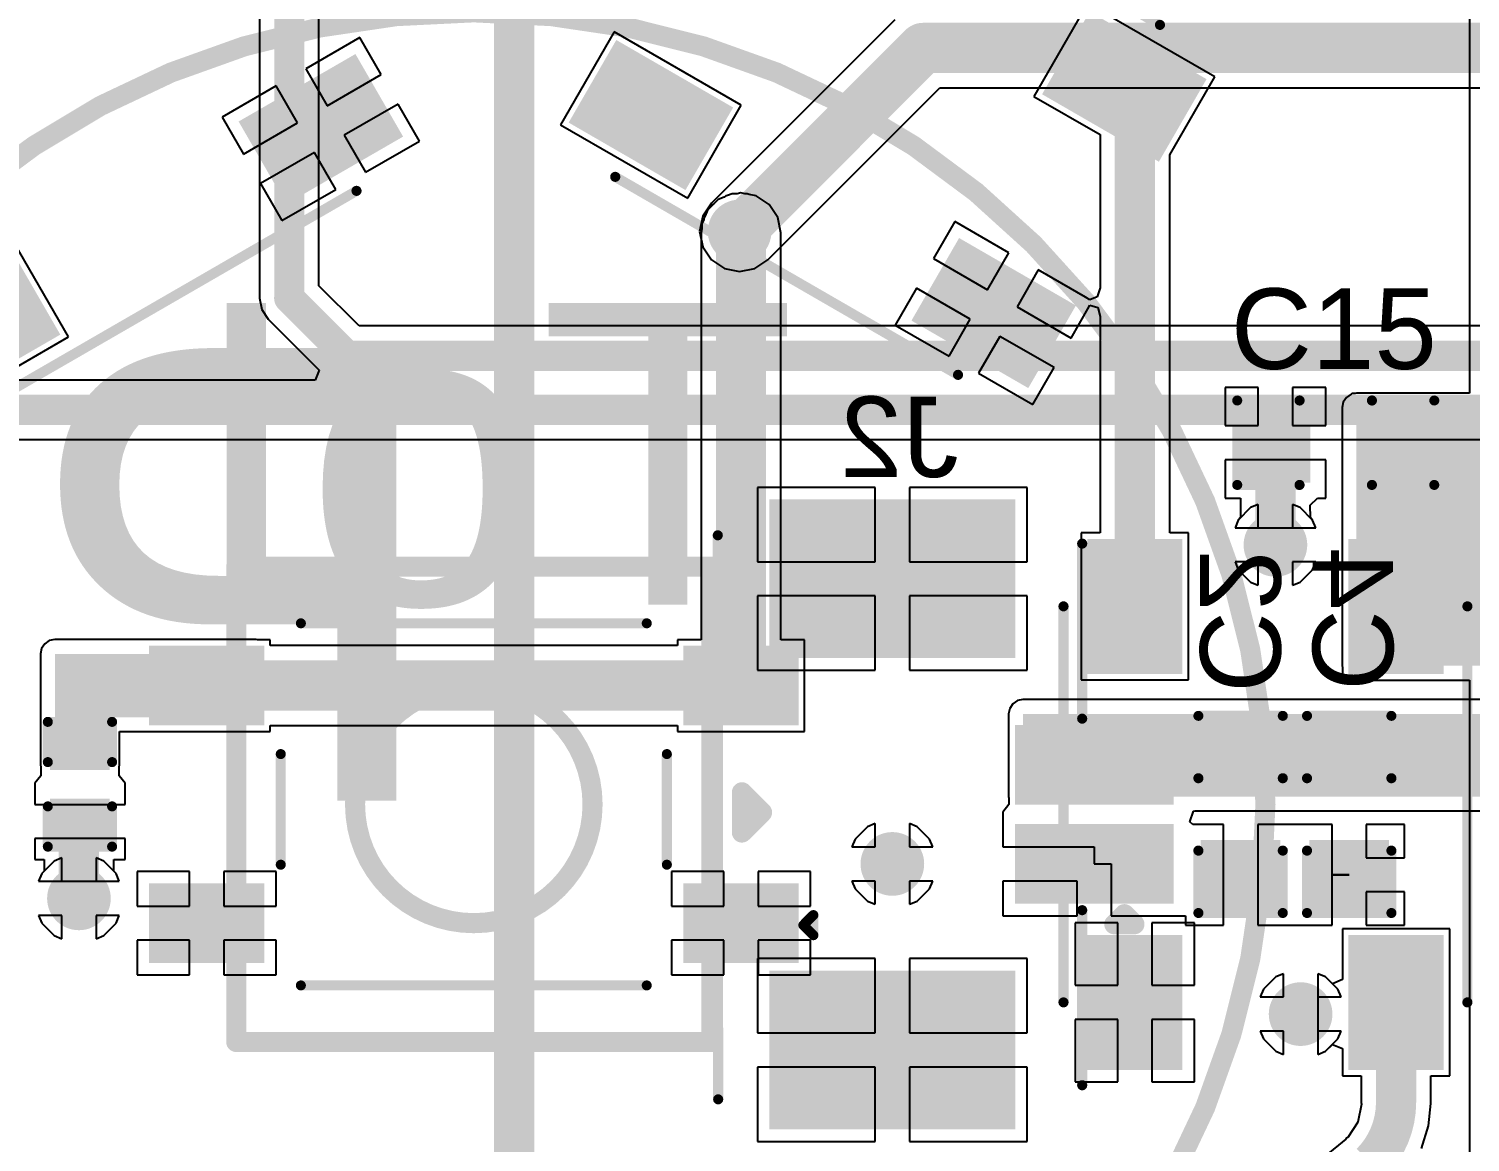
# Model space of a CAD drawing. Header units: millimetres. Extents: x -8 to 110, y -24 to 86.
# Drawn here: x 34.38 to 52.59, y 20.74 to 34.79 of the extents above; entities that cross this region are included whole.
import ezdxf

# ---------------------------------------------------------------- set-up
doc = ezdxf.new("R2010")
doc.units = ezdxf.units.MM
for name, color, linetype in [('BottomLayer', 5, 'Continuous'), ('BottomOverlay', 54, 'Continuous'), ('BottomPaste', 16, 'Continuous'), ('BottomSolder', 6, 'Continuous'), ('Mechanical1', 6, 'Continuous'), ('TopLayer', 1, 'Continuous'), ('TopOverlay', 2, 'Continuous'), ('TopPaste', 8, 'Continuous'), ('TopSolder', 216, 'Continuous'), ('ViaHoleLayer', 16, 'Continuous')]:
    doc.layers.add(name, color=color, linetype=linetype)
doc.styles.add('Arial', font='', dxfattribs={"height": 0.2})
doc.styles.get('Arial').set_extended_font_data('Arial')

# ---------------------------------------------------------------- blocks, each defined once
blk = doc.blocks.new('GT_TC074E_H080_L1_8')
at = {"layer": 'TopLayer'}
for points in [[(-4, 1.9), (-2.75, 1.9), (-2.75, 1.1), (-4, 1.1)], [(2.75, 1.9), (4, 1.9), (4, 1.1), (2.75, 1.1)], [(-4, -1.1), (-2.75, -1.1), (-2.75, -1.9), (-4, -1.9)], [(2.75, -1.1), (4, -1.1), (4, -1.9), (2.75, -1.9)]]:
    blk.add_hatch(color=1, dxfattribs=at).paths.add_polyline_path(points)
at = {"layer": 'TopPaste'}
for points in [[(-4, 1.9), (-2.75, 1.9), (-2.75, 1.1), (-4, 1.1)], [(2.75, 1.9), (4, 1.9), (4, 1.1), (2.75, 1.1)], [(-4, -1.1), (-2.75, -1.1), (-2.75, -1.9), (-4, -1.9)], [(2.75, -1.1), (4, -1.1), (4, -1.9), (2.75, -1.9)]]:
    blk.add_hatch(color=8, dxfattribs=at).paths.add_polyline_path(points)
at = {"layer": 'TopSolder'}
for points in [[(-4.102, 2.002), (-2.648, 2.002), (-2.648, 0.998), (-4.102, 0.998)], [(2.648, 2.002), (4.102, 2.002), (4.102, 0.998), (2.648, 0.998)], [(-4.102, -0.998), (-2.648, -0.998), (-2.648, -2.002), (-4.102, -2.002)], [(2.648, -0.998), (4.102, -0.998), (4.102, -2.002), (2.648, -2.002)]]:
    blk.add_hatch(color=216, dxfattribs=at).paths.add_polyline_path(points)
at = {"layer": 'TopOverlay', "const_width": 0.127}
for points in [[(2.184, 2.286), (-2.184, 2.286)], [(-4.162, 1.525), (-4.289, 1.652)], [(-4.289, 1.652), (-4.289, 1.398)], [(-4.162, 1.525), (-4.289, 1.398)], [(-2.438, 0.762), (-2.438, -0.635)], [(2.438, 0.762), (2.438, -0.635)], [(2.184, -2.286), (-2.184, -2.286)]]:
    blk.add_lwpolyline(points, dxfattribs=at)
at = {"layer": 'TopOverlay', "const_width": 0.0635}
for points in [[(-2.216, 2.286, 1), (-2.153, 2.286, 1)], [(2.153, 2.286, 1), (2.216, 2.286, 1)], [(-4.321, 1.652, 1), (-4.258, 1.652, 1)], [(-4.321, 1.652, 1), (-4.258, 1.652, 1)], [(-4.321, 1.398, 1), (-4.258, 1.398, 1)], [(-4.321, 1.398, 1), (-4.258, 1.398, 1)], [(-4.194, 1.525, 1), (-4.131, 1.525, 1)], [(-4.194, 1.525, 1), (-4.131, 1.525, 1)], [(-2.47, 0.762, 1), (-2.407, 0.762, 1)], [(2.407, 0.762, 1), (2.47, 0.762, 1)], [(-2.47, -0.635, 1), (-2.407, -0.635, 1)], [(2.407, -0.635, 1), (2.47, -0.635, 1)], [(-2.216, -2.286, 1), (-2.153, -2.286, 1)], [(2.153, -2.286, 1), (2.216, -2.286, 1)]]:
    blk.add_lwpolyline(points, format="xyb", close=True, dxfattribs=at)
blk = doc.blocks.new('WS2812B_XF02_W_25')
at = {"layer": 'TopLayer'}
for points in [[(-3.25, 2.15), (-1.75, 2.15), (-1.75, 1.15), (-3.25, 1.15)], [(3.25, 1.15), (1.75, 1.15), (1.75, 2.15), (3.25, 2.15)], [(-3.25, -1.15), (-1.75, -1.15), (-1.75, -2.15), (-3.25, -2.15)], [(1.75, -1.15), (3.25, -1.15), (3.25, -2.15), (1.75, -2.15)]]:
    blk.add_hatch(color=1, dxfattribs=at).paths.add_polyline_path(points)
at = {"layer": 'TopPaste'}
for points in [[(-3.25, 2.15), (-1.75, 2.15), (-1.75, 1.15), (-3.25, 1.15)], [(3.25, 1.15), (1.75, 1.15), (1.75, 2.15), (3.25, 2.15)], [(-3.25, -1.15), (-1.75, -1.15), (-1.75, -2.15), (-3.25, -2.15)], [(1.75, -1.15), (3.25, -1.15), (3.25, -2.15), (1.75, -2.15)]]:
    blk.add_hatch(color=8, dxfattribs=at).paths.add_polyline_path(points)
at = {"layer": 'TopSolder'}
for points in [[(-3.352, 2.252), (-1.648, 2.252), (-1.648, 1.048), (-3.352, 1.048)], [(3.352, 1.048), (1.648, 1.048), (1.648, 2.252), (3.352, 2.252)], [(-3.352, -1.048), (-1.648, -1.048), (-1.648, -2.252), (-3.352, -2.252)], [(1.648, -1.048), (3.352, -1.048), (3.352, -2.252), (1.648, -2.252)]]:
    blk.add_hatch(color=216, dxfattribs=at).paths.add_polyline_path(points)
at = {"layer": 'TopOverlay'}
for points, const_width in [([(-2.5, 2.551), (2.5, 2.551)], 0.127), ([(-3.556, 1.549), (-3.556, 1.803)], 0.254), ([(-3.556, 1.803), (-3.429, 1.676)], 0.254), ([(-3.556, 1.549), (-3.429, 1.676)], 0.254), ([(-2.5, -2.551), (2.5, -2.551)], 0.127)]:
    blk.add_lwpolyline(points, dxfattribs=dict(at, const_width=const_width))
for points, const_width in [([(-2.532, 2.551, 1), (-2.468, 2.551, 1)], 0.0635), ([(2.468, 2.551, 1), (2.532, 2.551, 1)], 0.0635), ([(-3.619, 1.803, 1), (-3.493, 1.803, 1)], 0.127), ([(-3.619, 1.803, 1), (-3.493, 1.803, 1)], 0.127), ([(-3.619, 1.549, 1), (-3.493, 1.549, 1)], 0.127), ([(-3.619, 1.549, 1), (-3.493, 1.549, 1)], 0.127), ([(-3.493, 1.676, 1), (-3.366, 1.676, 1)], 0.127), ([(-3.493, 1.676, 1), (-3.366, 1.676, 1)], 0.127), ([(-2.532, -2.551, 1), (-2.468, -2.551, 1)], 0.0635), ([(2.468, -2.551, 1), (2.532, -2.551, 1)], 0.0635)]:
    blk.add_lwpolyline(points, format="xyb", close=True, dxfattribs=dict(at, const_width=const_width))
blk = doc.blocks.new('WS2812B_XF02_W_26')
at = {"layer": 'TopLayer'}
for points in [[(-3.25, 2.15), (-1.75, 2.15), (-1.75, 1.15), (-3.25, 1.15)], [(3.25, 1.15), (1.75, 1.15), (1.75, 2.15), (3.25, 2.15)], [(-3.25, -1.15), (-1.75, -1.15), (-1.75, -2.15), (-3.25, -2.15)], [(1.75, -1.15), (3.25, -1.15), (3.25, -2.15), (1.75, -2.15)]]:
    blk.add_hatch(color=1, dxfattribs=at).paths.add_polyline_path(points)
at = {"layer": 'TopPaste'}
for points in [[(-3.25, 2.15), (-1.75, 2.15), (-1.75, 1.15), (-3.25, 1.15)], [(3.25, 1.15), (1.75, 1.15), (1.75, 2.15), (3.25, 2.15)], [(-3.25, -1.15), (-1.75, -1.15), (-1.75, -2.15), (-3.25, -2.15)], [(1.75, -1.15), (3.25, -1.15), (3.25, -2.15), (1.75, -2.15)]]:
    blk.add_hatch(color=8, dxfattribs=at).paths.add_polyline_path(points)
at = {"layer": 'TopSolder'}
for points in [[(-3.352, 2.252), (-1.648, 2.252), (-1.648, 1.048), (-3.352, 1.048)], [(3.352, 1.048), (1.648, 1.048), (1.648, 2.252), (3.352, 2.252)], [(-3.352, -1.048), (-1.648, -1.048), (-1.648, -2.252), (-3.352, -2.252)], [(1.648, -1.048), (3.352, -1.048), (3.352, -2.252), (1.648, -2.252)]]:
    blk.add_hatch(color=216, dxfattribs=at).paths.add_polyline_path(points)
at = {"layer": 'TopOverlay'}
for points, const_width in [([(2.5, 2.551), (-2.5, 2.551)], 0.127), ([(-3.556, 1.549), (-3.556, 1.803)], 0.254), ([(-3.429, 1.676), (-3.556, 1.803)], 0.254), ([(-3.556, 1.549), (-3.429, 1.676)], 0.254), ([(2.5, -2.551), (-2.5, -2.551)], 0.127)]:
    blk.add_lwpolyline(points, dxfattribs=dict(at, const_width=const_width))
for points, const_width in [([(-2.532, 2.551, 1), (-2.468, 2.551, 1)], 0.0635), ([(2.468, 2.551, 1), (2.532, 2.551, 1)], 0.0635), ([(-3.619, 1.803, 1), (-3.493, 1.803, 1)], 0.127), ([(-3.619, 1.803, 1), (-3.493, 1.803, 1)], 0.127), ([(-3.619, 1.549, 1), (-3.493, 1.549, 1)], 0.127), ([(-3.619, 1.549, 1), (-3.493, 1.549, 1)], 0.127), ([(-3.493, 1.676, 1), (-3.365, 1.676, 1)], 0.127), ([(-3.493, 1.676, 1), (-3.365, 1.676, 1)], 0.127), ([(-2.532, -2.551, 1), (-2.468, -2.551, 1)], 0.0635), ([(2.468, -2.551, 1), (2.532, -2.551, 1)], 0.0635)]:
    blk.add_lwpolyline(points, format="xyb", close=True, dxfattribs=dict(at, const_width=const_width))
blk = doc.blocks.new('WS2812B_XF02_W_30')
at = {"layer": 'TopLayer'}
for points in [[(-3.25, 2.15), (-1.75, 2.15), (-1.75, 1.15), (-3.25, 1.15)], [(3.25, 1.15), (1.75, 1.15), (1.75, 2.15), (3.25, 2.15)], [(-3.25, -1.15), (-1.75, -1.15), (-1.75, -2.15), (-3.25, -2.15)], [(1.75, -1.15), (3.25, -1.15), (3.25, -2.15), (1.75, -2.15)]]:
    blk.add_hatch(color=1, dxfattribs=at).paths.add_polyline_path(points)
at = {"layer": 'TopPaste'}
for points in [[(-3.25, 2.15), (-1.75, 2.15), (-1.75, 1.15), (-3.25, 1.15)], [(3.25, 1.15), (1.75, 1.15), (1.75, 2.15), (3.25, 2.15)], [(-3.25, -1.15), (-1.75, -1.15), (-1.75, -2.15), (-3.25, -2.15)], [(1.75, -1.15), (3.25, -1.15), (3.25, -2.15), (1.75, -2.15)]]:
    blk.add_hatch(color=8, dxfattribs=at).paths.add_polyline_path(points)
at = {"layer": 'TopSolder'}
for points in [[(-3.352, 2.252), (-1.648, 2.252), (-1.648, 1.048), (-3.352, 1.048)], [(3.352, 1.048), (1.648, 1.048), (1.648, 2.252), (3.352, 2.252)], [(-3.352, -1.048), (-1.648, -1.048), (-1.648, -2.252), (-3.352, -2.252)], [(1.648, -1.048), (3.352, -1.048), (3.352, -2.252), (1.648, -2.252)]]:
    blk.add_hatch(color=216, dxfattribs=at).paths.add_polyline_path(points)
at = {"layer": 'TopOverlay'}
for points, const_width in [([(-2.5, 2.551), (2.5, 2.551)], 0.127), ([(-3.556, 1.803), (-3.556, 1.549)], 0.254), ([(-3.556, 1.803), (-3.429, 1.676)], 0.254), ([(-3.556, 1.549), (-3.429, 1.676)], 0.254), ([(-2.5, -2.551), (2.5, -2.551)], 0.127)]:
    blk.add_lwpolyline(points, dxfattribs=dict(at, const_width=const_width))
for points, const_width in [([(-2.532, 2.551, 1), (-2.468, 2.551, 1)], 0.0635), ([(2.468, 2.551, 1), (2.532, 2.551, 1)], 0.0635), ([(-3.619, 1.803, 1), (-3.493, 1.803, 1)], 0.127), ([(-3.619, 1.803, 1), (-3.493, 1.803, 1)], 0.127), ([(-3.619, 1.549, 1), (-3.493, 1.549, 1)], 0.127), ([(-3.619, 1.549, 1), (-3.493, 1.549, 1)], 0.127), ([(-3.493, 1.676, 1), (-3.365, 1.676, 1)], 0.127), ([(-3.493, 1.676, 1), (-3.365, 1.676, 1)], 0.127), ([(-2.532, -2.551, 1), (-2.468, -2.551, 1)], 0.0635), ([(2.468, -2.551, 1), (2.532, -2.551, 1)], 0.0635)]:
    blk.add_lwpolyline(points, format="xyb", close=True, dxfattribs=dict(at, const_width=const_width))
blk = doc.blocks.new('1_25_2PWB_B_35')
at = {"layer": 'BottomLayer'}
for points in [[(-3.875, 2.725), (-2.075, 2.725), (-2.075, -0.175), (-3.875, -0.175)], [(3.875, -0.175), (2.075, -0.175), (2.075, 2.725), (3.875, 2.725)], [(-1.025, -0.375), (-0.225, -0.375), (-0.225, -2.175), (-1.025, -2.175)], [(0.225, -0.375), (1.025, -0.375), (1.025, -2.175), (0.225, -2.175)]]:
    blk.add_hatch(color=5, dxfattribs=at).paths.add_polyline_path(points)
at = {"layer": 'BottomPaste'}
for points in [[(-3.875, 2.725), (-2.075, 2.725), (-2.075, -0.175), (-3.875, -0.175)], [(3.875, -0.175), (2.075, -0.175), (2.075, 2.725), (3.875, 2.725)], [(-1.025, -0.375), (-0.225, -0.375), (-0.225, -2.175), (-1.025, -2.175)], [(0.225, -0.375), (1.025, -0.375), (1.025, -2.175), (0.225, -2.175)]]:
    blk.add_hatch(color=16, dxfattribs=at).paths.add_polyline_path(points)
at = {"layer": 'BottomSolder'}
for points in [[(-3.977, 2.827), (-1.973, 2.827), (-1.973, -0.277), (-3.977, -0.277)], [(3.977, -0.277), (1.973, -0.277), (1.973, 2.827), (3.977, 2.827)], [(-1.127, -0.273), (-0.123, -0.273), (-0.123, -2.277), (-1.127, -2.277)], [(0.123, -0.273), (1.127, -0.273), (1.127, -2.277), (0.123, -2.277)]]:
    blk.add_hatch(color=6, dxfattribs=at).paths.add_polyline_path(points)
at = {"layer": 'BottomOverlay'}
for points, const_width in [([(3.524, 3.48), (-3.597, 3.475)], 0.127), ([(-0.229, 3.175), (0.025, 2.921)], 0.254), ([(-0.229, 3.175), (0.279, 3.175)], 0.254), ([(0.279, 3.175), (0.025, 2.921)], 0.254), ([(-3.419, -1.123), (-1.209, -1.123)], 0.127), ([(1.209, -1.123), (3.419, -1.123)], 0.127), ([(-1.387, -1.529), (-1.26, -1.656)], 0.254), ([(-1.387, -1.529), (-1.387, -1.783)], 0.254), ([(-1.26, -1.656), (-1.387, -1.783)], 0.254)]:
    blk.add_lwpolyline(points, dxfattribs=dict(at, const_width=const_width))
for points, const_width in [([(-3.629, 3.475, 1), (-3.565, 3.475, 1)], 0.0635), ([(3.492, 3.48, 1), (3.556, 3.48, 1)], 0.0635), ([(-0.292, 3.175, 1), (-0.165, 3.175, 1)], 0.127), ([(-0.292, 3.175, 1), (-0.165, 3.175, 1)], 0.127), ([(0.216, 3.175, 1), (0.343, 3.175, 1)], 0.127), ([(0.216, 3.175, 1), (0.343, 3.175, 1)], 0.127), ([(-0.038, 2.921, 1), (0.089, 2.921, 1)], 0.127), ([(-0.038, 2.921, 1), (0.089, 2.921, 1)], 0.127), ([(-3.451, -1.123, 1), (-3.387, -1.123, 1)], 0.0635), ([(-1.241, -1.123, 1), (-1.177, -1.123, 1)], 0.0635), ([(1.177, -1.123, 1), (1.241, -1.123, 1)], 0.0635), ([(3.387, -1.123, 1), (3.451, -1.123, 1)], 0.0635), ([(-1.45, -1.529, 1), (-1.323, -1.529, 1)], 0.127), ([(-1.45, -1.529, 1), (-1.323, -1.529, 1)], 0.127), ([(-1.323, -1.656, 1), (-1.196, -1.656, 1)], 0.127), ([(-1.323, -1.656, 1), (-1.196, -1.656, 1)], 0.127), ([(-1.45, -1.783, 1), (-1.323, -1.783, 1)], 0.127), ([(-1.45, -1.783, 1), (-1.323, -1.783, 1)], 0.127)]:
    blk.add_lwpolyline(points, format="xyb", close=True, dxfattribs=dict(at, const_width=const_width))
blk = doc.blocks.new('C___0402_42')
at = {"layer": 'TopLayer'}
for points in [[(-0.699, -0.318), (-0.699, 0.318), (-0.241, 0.318), (-0.241, -0.318)], [(0.241, -0.318), (0.241, 0.318), (0.699, 0.318), (0.699, -0.318)]]:
    blk.add_hatch(color=1, dxfattribs=at).paths.add_polyline_path(points)
at = {"layer": 'TopPaste'}
for points in [[(-0.699, -0.318), (-0.699, 0.318), (-0.241, 0.318), (-0.241, -0.318)], [(0.241, -0.318), (0.241, 0.318), (0.699, 0.318), (0.699, -0.318)]]:
    blk.add_hatch(color=8, dxfattribs=at).paths.add_polyline_path(points)
at = {"layer": 'TopSolder'}
for points in [[(-0.758, -0.377), (-0.758, 0.377), (-0.181, 0.377), (-0.181, -0.377)], [(0.181, -0.377), (0.181, 0.377), (0.758, 0.377), (0.758, -0.377)]]:
    blk.add_hatch(color=216, dxfattribs=at).paths.add_polyline_path(points)
at = {"layer": 'TopOverlay', "const_width": 0.127}
for points in [[(-0.787, 0.406), (-0.279, 0.406)], [(-0.787, 0.406), (-0.787, -0.406)], [(0.279, 0.406), (0.787, 0.406)], [(0.787, 0.406), (0.787, -0.406)], [(-0.787, -0.406), (-0.279, -0.406)], [(0.279, -0.406), (0.787, -0.406)]]:
    blk.add_lwpolyline(points, dxfattribs=at)
at = {"layer": 'TopOverlay', "const_width": 0.0635}
for points in [[(-0.819, 0.406, 1), (-0.756, 0.406, 1)], [(-0.819, 0.406, 1), (-0.756, 0.406, 1)], [(-0.311, 0.406, 1), (-0.248, 0.406, 1)], [(0.248, 0.406, 1), (0.311, 0.406, 1)], [(0.756, 0.406, 1), (0.819, 0.406, 1)], [(0.756, 0.406, 1), (0.819, 0.406, 1)], [(-0.819, -0.406, 1), (-0.756, -0.406, 1)], [(-0.819, -0.406, 1), (-0.756, -0.406, 1)], [(-0.311, -0.406, 1), (-0.248, -0.406, 1)], [(0.248, -0.406, 1), (0.311, -0.406, 1)], [(0.756, -0.406, 1), (0.819, -0.406, 1)], [(0.756, -0.406, 1), (0.819, -0.406, 1)]]:
    blk.add_lwpolyline(points, format="xyb", close=True, dxfattribs=at)
blk = doc.blocks.new('C___0603_49')
at = {"layer": 'TopLayer'}
for points in [[(-0.381, 0.445), (-0.381, -0.445), (-1.143, -0.445), (-1.143, 0.445)], [(1.143, 0.445), (1.143, -0.445), (0.381, -0.445), (0.381, 0.445)]]:
    blk.add_hatch(color=1, dxfattribs=at).paths.add_polyline_path(points)
at = {"layer": 'TopPaste'}
for points in [[(-0.381, 0.445), (-0.381, -0.445), (-1.143, -0.445), (-1.143, 0.445)], [(1.143, 0.445), (1.143, -0.445), (0.381, -0.445), (0.381, 0.445)]]:
    blk.add_hatch(color=8, dxfattribs=at).paths.add_polyline_path(points)
at = {"layer": 'TopSolder'}
for points in [[(-0.321, 0.504), (-0.321, -0.504), (-1.203, -0.504), (-1.203, 0.504)], [(1.203, 0.504), (1.203, -0.504), (0.321, -0.504), (0.321, 0.504)]]:
    blk.add_hatch(color=216, dxfattribs=at).paths.add_polyline_path(points)
at = {"layer": 'TopOverlay', "const_width": 0.127}
for points in [[(-1.245, -0.533), (-1.245, 0.533)], [(-1.245, 0.533), (-0.457, 0.533)], [(0.457, 0.533), (1.245, 0.533)], [(1.245, -0.533), (1.245, 0.533)], [(-1.245, -0.533), (-0.457, -0.533)], [(0.457, -0.533), (1.245, -0.533)]]:
    blk.add_lwpolyline(points, dxfattribs=at)
at = {"layer": 'TopOverlay', "const_width": 0.0635}
for points in [[(-1.276, 0.533, 1), (-1.213, 0.533, 1)], [(-1.276, 0.533, 1), (-1.213, 0.533, 1)], [(-0.489, 0.533, 1), (-0.425, 0.533, 1)], [(0.425, 0.533, 1), (0.489, 0.533, 1)], [(1.213, 0.533, 1), (1.276, 0.533, 1)], [(1.213, 0.533, 1), (1.276, 0.533, 1)], [(-1.276, -0.533, 1), (-1.213, -0.533, 1)], [(-1.276, -0.533, 1), (-1.213, -0.533, 1)], [(-0.489, -0.533, 1), (-0.425, -0.533, 1)], [(0.425, -0.533, 1), (0.489, -0.533, 1)], [(1.213, -0.533, 1), (1.276, -0.533, 1)], [(1.213, -0.533, 1), (1.276, -0.533, 1)]]:
    blk.add_lwpolyline(points, format="xyb", close=True, dxfattribs=at)
blk = doc.blocks.new('C___0603_B_60')
at = {"layer": 'BottomLayer'}
for points in [[(-1.143, -0.445), (-1.143, 0.445), (-0.381, 0.445), (-0.381, -0.445)], [(0.381, -0.445), (0.381, 0.445), (1.143, 0.445), (1.143, -0.445)]]:
    blk.add_hatch(color=5, dxfattribs=at).paths.add_polyline_path(points)
at = {"layer": 'BottomPaste'}
for points in [[(-1.143, -0.445), (-1.143, 0.445), (-0.381, 0.445), (-0.381, -0.445)], [(0.381, -0.445), (0.381, 0.445), (1.143, 0.445), (1.143, -0.445)]]:
    blk.add_hatch(color=16, dxfattribs=at).paths.add_polyline_path(points)
at = {"layer": 'BottomSolder'}
for points in [[(-1.203, -0.504), (-1.203, 0.504), (-0.321, 0.504), (-0.321, -0.504)], [(0.321, -0.504), (0.321, 0.504), (1.203, 0.504), (1.203, -0.504)]]:
    blk.add_hatch(color=6, dxfattribs=at).paths.add_polyline_path(points)
at = {"layer": 'BottomOverlay', "const_width": 0.127}
for points in [[(-1.245, 0.533), (-0.457, 0.533)], [(-1.245, 0.533), (-1.245, -0.533)], [(0.457, 0.533), (1.245, 0.533)], [(1.245, 0.533), (1.245, -0.533)], [(-1.245, -0.533), (-0.457, -0.533)], [(0.457, -0.533), (1.245, -0.533)]]:
    blk.add_lwpolyline(points, dxfattribs=at)
at = {"layer": 'BottomOverlay', "const_width": 0.0635}
for points in [[(-1.276, 0.533, 1), (-1.213, 0.533, 1)], [(-1.276, 0.533, 1), (-1.213, 0.533, 1)], [(-0.489, 0.533, 1), (-0.425, 0.533, 1)], [(0.425, 0.533, 1), (0.489, 0.533, 1)], [(1.213, 0.533, 1), (1.276, 0.533, 1)], [(1.213, 0.533, 1), (1.276, 0.533, 1)], [(-1.276, -0.533, 1), (-1.213, -0.533, 1)], [(-1.276, -0.533, 1), (-1.213, -0.533, 1)], [(-0.489, -0.533, 1), (-0.425, -0.533, 1)], [(0.425, -0.533, 1), (0.489, -0.533, 1)], [(1.213, -0.533, 1), (1.276, -0.533, 1)], [(1.213, -0.533, 1), (1.276, -0.533, 1)]]:
    blk.add_lwpolyline(points, format="xyb", close=True, dxfattribs=at)
blk = doc.blocks.new('C___0603_B_62')
at = {"layer": 'BottomLayer'}
for points in [[(-1.143, -0.445), (-1.143, 0.445), (-0.381, 0.445), (-0.381, -0.445)], [(0.381, -0.445), (0.381, 0.445), (1.143, 0.445), (1.143, -0.445)]]:
    blk.add_hatch(color=5, dxfattribs=at).paths.add_polyline_path(points)
at = {"layer": 'BottomPaste'}
for points in [[(-1.143, -0.445), (-1.143, 0.445), (-0.381, 0.445), (-0.381, -0.445)], [(0.381, -0.445), (0.381, 0.445), (1.143, 0.445), (1.143, -0.445)]]:
    blk.add_hatch(color=16, dxfattribs=at).paths.add_polyline_path(points)
at = {"layer": 'BottomSolder'}
for points in [[(-1.203, -0.504), (-1.203, 0.504), (-0.321, 0.504), (-0.321, -0.504)], [(0.321, -0.504), (0.321, 0.504), (1.203, 0.504), (1.203, -0.504)]]:
    blk.add_hatch(color=6, dxfattribs=at).paths.add_polyline_path(points)
at = {"layer": 'BottomOverlay', "const_width": 0.127}
for points in [[(-1.245, 0.533), (-0.457, 0.533)], [(-1.245, 0.533), (-1.245, -0.533)], [(0.457, 0.533), (1.245, 0.533)], [(1.245, 0.533), (1.245, -0.533)], [(-1.245, -0.533), (-0.457, -0.533)], [(0.457, -0.533), (1.245, -0.533)]]:
    blk.add_lwpolyline(points, dxfattribs=at)
at = {"layer": 'BottomOverlay', "const_width": 0.0635}
for points in [[(-1.276, 0.533, 1), (-1.213, 0.533, 1)], [(-1.276, 0.533, 1), (-1.213, 0.533, 1)], [(-0.489, 0.533, 1), (-0.425, 0.533, 1)], [(0.425, 0.533, 1), (0.489, 0.533, 1)], [(1.213, 0.533, 1), (1.276, 0.533, 1)], [(1.213, 0.533, 1), (1.276, 0.533, 1)], [(-1.276, -0.533, 1), (-1.213, -0.533, 1)], [(-1.276, -0.533, 1), (-1.213, -0.533, 1)], [(-0.489, -0.533, 1), (-0.425, -0.533, 1)], [(0.425, -0.533, 1), (0.489, -0.533, 1)], [(1.213, -0.533, 1), (1.276, -0.533, 1)], [(1.213, -0.533, 1), (1.276, -0.533, 1)]]:
    blk.add_lwpolyline(points, format="xyb", close=True, dxfattribs=at)

msp = doc.modelspace()

# ---------------------------------------------------------------- hatches: boundary and pattern name
at = {"layer": 'BottomLayer'}
h = msp.add_hatch(color=5, dxfattribs=at)
edge = h.paths.add_edge_path()
edge.add_arc((43.358, 32.233), 0.3, 0, 360)
h = msp.add_hatch(color=5, dxfattribs=at)
edge = h.paths.add_edge_path()
edge.add_arc((50.126, 28.276), 0.3, 0, 360)
msp.add_hatch(color=5, dxfattribs=at).paths.add_polyline_path([(46.937, 25.098), (60.725, 25.098), (60.725, 26.143), (46.937, 26.143)])
h = msp.add_hatch(color=5, dxfattribs=at)
edge = h.paths.add_edge_path()
edge.add_arc((45.287, 24.248), 0.3, 0, 360)
h = msp.add_hatch(color=5, dxfattribs=at)
edge = h.paths.add_edge_path()
edge.add_arc((35.012, 23.813), 0.3, 0, 360)
h = msp.add_hatch(color=5, dxfattribs=at)
edge = h.paths.add_edge_path()
edge.add_arc((50.444, 22.352), 0.3, 0, 360)
at = {"layer": 'BottomSolder'}
h = msp.add_hatch(color=6, dxfattribs=at)
edge = h.paths.add_edge_path()
edge.add_arc((43.358, 32.233), 0.402, 0, 360)
h = msp.add_hatch(color=6, dxfattribs=at)
edge = h.paths.add_edge_path()
edge.add_arc((50.126, 28.276), 0.402, 0, 360)
h = msp.add_hatch(color=6, dxfattribs=at)
edge = h.paths.add_edge_path()
edge.add_arc((45.287, 24.248), 0.402, 0, 360)
h = msp.add_hatch(color=6, dxfattribs=at)
edge = h.paths.add_edge_path()
edge.add_arc((35.012, 23.813), 0.402, 0, 360)
h = msp.add_hatch(color=6, dxfattribs=at)
edge = h.paths.add_edge_path()
edge.add_arc((50.444, 22.352), 0.402, 0, 360)
at = {"layer": 'TopLayer'}
h = msp.add_hatch(color=1, dxfattribs=at)
edge = h.paths.add_edge_path()
edge.add_arc((43.358, 32.233), 0.3, 0, 360)
for points in [[(55.21, 30.01), (51.15, 30.01), (51.15, 26.75), (55.21, 26.75)], [(34.708, 26.1), (37.25, 26.1), (37.25, 26.9), (34.708, 26.9)], [(34.708, 25.495), (35.343, 25.495), (35.343, 26.9), (34.708, 26.9)]]:
    msp.add_hatch(color=1, dxfattribs=at).paths.add_polyline_path(points)
h = msp.add_hatch(color=1, dxfattribs=at)
edge = h.paths.add_edge_path()
edge.add_arc((50.126, 28.276), 0.3, 0, 360)
h = msp.add_hatch(color=1, dxfattribs=at)
edge = h.paths.add_edge_path()
edge.add_arc((45.287, 24.248), 0.3, 0, 360)
h = msp.add_hatch(color=1, dxfattribs=at)
edge = h.paths.add_edge_path()
edge.add_arc((35.012, 23.813), 0.3, 0, 360)
h = msp.add_hatch(color=1, dxfattribs=at)
edge = h.paths.add_edge_path()
edge.add_arc((50.444, 22.352), 0.3, 0, 360)
at = {"layer": 'TopSolder'}
h = msp.add_hatch(color=216, dxfattribs=at)
edge = h.paths.add_edge_path()
edge.add_arc((43.358, 32.233), 0.402, 0, 360)
h = msp.add_hatch(color=216, dxfattribs=at)
edge = h.paths.add_edge_path()
edge.add_arc((50.126, 28.276), 0.402, 0, 360)
h = msp.add_hatch(color=216, dxfattribs=at)
edge = h.paths.add_edge_path()
edge.add_arc((45.287, 24.248), 0.402, 0, 360)
h = msp.add_hatch(color=216, dxfattribs=at)
edge = h.paths.add_edge_path()
edge.add_arc((35.012, 23.813), 0.402, 0, 360)
h = msp.add_hatch(color=216, dxfattribs=at)
edge = h.paths.add_edge_path()
edge.add_arc((50.444, 22.352), 0.402, 0, 360)
at = {"layer": 'ViaHoleLayer'}
h = msp.add_hatch(color=16, dxfattribs=at)
edge = h.paths.add_edge_path()
edge.add_arc((43.358, 32.233), 0.15, 0, 360)
h = msp.add_hatch(color=16, dxfattribs=at)
edge = h.paths.add_edge_path()
edge.add_arc((50.126, 28.276), 0.15, 0, 360)
h = msp.add_hatch(color=16, dxfattribs=at)
edge = h.paths.add_edge_path()
edge.add_arc((45.287, 24.248), 0.15, 0, 360)
h = msp.add_hatch(color=16, dxfattribs=at)
edge = h.paths.add_edge_path()
edge.add_arc((35.012, 23.813), 0.15, 0, 360)
h = msp.add_hatch(color=16, dxfattribs=at)
edge = h.paths.add_edge_path()
edge.add_arc((50.444, 22.352), 0.15, 0, 360)

# ---------------------------------------------------------------- linework, layer by layer
at = {"layer": 'BottomLayer'}
for p, q in [((37.293, 36.765), (37.293, 31.393)), ((38.044, 31.548), (38.044, 36.765)), ((45.319, 34.907), (43.001, 32.59)), ((43.715, 31.876), (45.885, 34.045)), ((45.885, 34.045), (65.987, 34.045)), ((42.891, 32.426), (42.853, 32.233)), ((43.001, 32.59), (42.891, 32.426)), ((42.853, 32.233), (42.891, 32.039)), ((42.891, 32.039), (43.001, 31.876)), ((43.001, 31.876), (43.165, 31.766)), ((43.551, 31.766), (43.715, 31.876)), ((43.165, 31.766), (43.358, 31.728)), ((43.358, 31.728), (43.551, 31.766)), ((38.553, 31.04), (38.044, 31.548)), ((37.293, 31.393), (37.322, 31.249)), ((37.322, 31.249), (37.403, 31.127)), ((37.403, 31.127), (38.047, 30.484)), ((65.214, 31.04), (38.553, 31.04)), ((38.047, 30.484), (37.994, 30.357)), ((37.994, 30.357), (26.12, 30.357)), ((26.276, 29.606), (67.617, 29.606)), ((45.071, 29.002), (43.583, 29.002)), ((43.583, 29.002), (43.583, 28.064)), ((45.071, 28.064), (45.071, 29.002)), ((46.991, 29.002), (45.503, 29.002)), ((45.503, 29.002), (45.503, 28.064)), ((46.991, 28.064), (46.991, 29.002)), ((49.91, 28.787), (49.813, 28.746)), ((49.91, 28.492), (49.91, 28.787)), ((50.44, 28.746), (50.342, 28.787)), ((50.342, 28.787), (50.342, 28.492)), ((49.657, 28.59), (49.616, 28.492)), ((49.813, 28.746), (49.657, 28.59)), ((50.596, 28.59), (50.44, 28.746)), ((50.637, 28.492), (50.596, 28.59)), ((49.616, 28.492), (49.91, 28.492)), ((50.342, 28.492), (50.637, 28.492)), ((43.583, 28.064), (45.071, 28.064)), ((45.503, 28.064), (46.991, 28.064)), ((49.91, 28.061), (49.616, 28.061)), ((49.616, 28.061), (49.657, 27.963)), ((49.91, 27.766), (49.91, 28.061)), ((50.637, 28.061), (50.342, 28.061)), ((50.342, 28.061), (50.342, 27.766)), ((50.596, 27.963), (50.637, 28.061)), ((49.657, 27.963), (49.813, 27.807)), ((50.44, 27.807), (50.596, 27.963)), ((49.813, 27.807), (49.91, 27.766)), ((50.342, 27.766), (50.44, 27.807)), ((45.071, 27.632), (43.583, 27.632)), ((43.583, 27.632), (43.583, 26.694)), ((45.071, 26.694), (45.071, 27.632)), ((46.991, 27.632), (45.503, 27.632)), ((45.503, 27.632), (45.503, 26.694)), ((46.991, 26.694), (46.991, 27.632)), ((43.583, 26.694), (45.071, 26.694)), ((45.503, 26.694), (46.991, 26.694)), ((46.809, 26.271), (46.77, 26.212)), ((46.868, 26.31), (46.809, 26.271)), ((46.937, 26.324), (46.868, 26.31)), ((60.725, 26.324), (46.937, 26.324)), ((46.77, 26.212), (46.756, 26.143)), ((46.756, 26.143), (46.756, 25.098)), ((46.759, 24.997), (46.683, 24.902)), ((46.756, 25.098), (46.759, 25.08)), ((46.759, 25.08), (46.759, 24.997)), ((46.683, 24.902), (46.683, 24.825)), ((46.683, 24.825), (46.683, 24.464)), ((49.046, 24.781), (49.092, 24.914)), ((49.081, 24.746), (49.046, 24.781)), ((49.092, 24.914), (49.112, 24.917)), ((49.112, 24.917), (56.334, 24.917)), ((44.973, 24.718), (44.817, 24.562)), ((45.071, 24.758), (44.973, 24.718)), ((45.071, 24.464), (45.071, 24.758)), ((45.601, 24.718), (45.503, 24.758)), ((45.503, 24.758), (45.503, 24.464)), ((45.757, 24.562), (45.601, 24.718)), ((49.47, 24.746), (49.081, 24.746)), ((49.47, 24.111), (49.47, 24.746)), ((50.842, 24.746), (49.902, 24.746)), ((49.902, 24.746), (49.902, 24.111)), ((50.842, 24.111), (50.842, 24.746)), ((51.756, 24.746), (51.274, 24.746)), ((51.274, 24.746), (51.274, 24.327)), ((51.756, 24.327), (51.756, 24.746)), ((44.817, 24.562), (44.777, 24.464)), ((44.777, 24.464), (45.071, 24.464)), ((45.503, 24.464), (45.797, 24.464)), ((45.797, 24.464), (45.757, 24.562)), ((46.683, 24.464), (47.837, 24.464)), ((47.837, 24.464), (47.837, 24.248)), ((34.698, 24.283), (34.542, 24.127)), ((34.796, 24.323), (34.698, 24.283)), ((34.796, 24.029), (34.796, 24.323)), ((35.326, 24.283), (35.228, 24.323)), ((35.228, 24.323), (35.228, 24.029)), ((35.482, 24.127), (35.326, 24.283)), ((47.837, 24.248), (48.053, 24.248)), ((48.053, 24.248), (48.053, 23.594)), ((51.274, 24.327), (51.756, 24.327)), ((34.542, 24.127), (34.502, 24.029)), ((35.522, 24.029), (35.482, 24.127)), ((49.47, 23.476), (49.47, 24.111)), ((49.902, 24.111), (49.902, 23.476)), ((50.842, 23.476), (50.842, 24.111)), ((50.842, 24.111), (51.058, 24.111)), ((51.058, 24.111), (50.842, 24.111)), ((51.058, 24.111), (51.058, 24.111)), ((34.502, 24.029), (34.796, 24.029)), ((35.228, 24.029), (35.522, 24.029)), ((45.071, 24.032), (44.777, 24.032)), ((44.777, 24.032), (44.817, 23.934)), ((44.817, 23.934), (44.973, 23.778)), ((45.071, 23.738), (45.071, 24.032)), ((45.797, 24.032), (45.503, 24.032)), ((45.503, 24.032), (45.503, 23.738)), ((45.601, 23.778), (45.757, 23.934)), ((45.757, 23.934), (45.797, 24.032)), ((47.621, 24.032), (46.683, 24.032)), ((46.683, 24.032), (46.683, 23.594)), ((47.621, 23.594), (47.621, 24.032)), ((51.756, 23.895), (51.274, 23.895)), ((51.274, 23.895), (51.274, 23.476)), ((51.756, 23.476), (51.756, 23.895)), ((44.973, 23.778), (45.071, 23.738)), ((45.503, 23.738), (45.601, 23.778)), ((34.796, 23.597), (34.502, 23.597)), ((34.502, 23.597), (34.542, 23.499)), ((34.542, 23.499), (34.698, 23.343)), ((34.796, 23.303), (34.796, 23.597)), ((35.522, 23.597), (35.228, 23.597)), ((35.228, 23.597), (35.228, 23.303)), ((35.326, 23.343), (35.482, 23.499)), ((35.482, 23.499), (35.522, 23.597)), ((46.683, 23.594), (47.621, 23.594)), ((48.053, 23.594), (48.988, 23.594)), ((48.988, 23.594), (48.988, 23.476)), ((34.698, 23.343), (34.796, 23.303)), ((35.228, 23.303), (35.326, 23.343)), ((48.988, 23.476), (49.47, 23.476)), ((49.902, 23.476), (50.842, 23.476)), ((51.274, 23.476), (51.756, 23.476)), ((45.071, 23.052), (43.583, 23.052)), ((43.583, 23.052), (43.583, 22.114)), ((45.071, 22.114), (45.071, 23.052)), ((46.991, 23.052), (45.503, 23.052)), ((45.503, 23.052), (45.503, 22.114)), ((46.991, 22.114), (46.991, 23.052)), ((50.131, 22.822), (49.975, 22.666)), ((50.228, 22.862), (50.131, 22.822)), ((50.228, 22.568), (50.228, 22.862)), ((50.758, 22.822), (50.66, 22.862)), ((50.66, 22.862), (50.66, 22.568)), ((50.914, 22.666), (50.758, 22.822)), ((49.975, 22.666), (49.934, 22.568)), ((50.955, 22.568), (50.914, 22.666)), ((49.934, 22.568), (50.228, 22.568)), ((50.66, 22.568), (50.955, 22.568)), ((43.583, 22.114), (45.071, 22.114)), ((45.503, 22.114), (46.991, 22.114)), ((50.228, 22.136), (49.934, 22.136)), ((49.934, 22.136), (49.975, 22.038)), ((49.975, 22.038), (50.131, 21.882)), ((50.228, 21.842), (50.228, 22.136)), ((50.955, 22.136), (50.66, 22.136)), ((50.66, 22.136), (50.66, 21.842)), ((50.758, 21.882), (50.914, 22.038)), ((50.914, 22.038), (50.955, 22.136)), ((50.131, 21.882), (50.228, 21.842)), ((50.66, 21.842), (50.758, 21.882)), ((45.071, 21.682), (43.583, 21.682)), ((43.583, 21.682), (43.583, 20.744)), ((45.071, 20.744), (45.071, 21.682)), ((46.991, 21.682), (45.503, 21.682)), ((45.503, 21.682), (45.503, 20.744)), ((46.991, 20.744), (46.991, 21.682)), ((43.583, 20.744), (45.071, 20.744)), ((45.503, 20.744), (46.991, 20.744))]:
    msp.add_line(p, q, dxfattribs=at)
for points, const_width in [([(37.669, 31.393), (37.669, 37.065)], 0.381), ([(43.358, 32.233), (45.676, 34.55)], 0.635), ([(45.676, 34.55), (66.61, 34.55)], 0.635), ([(37.669, 31.393), (38.397, 30.664)], 0.381), ([(38.397, 30.664), (67.207, 30.664)], 0.381), ([(26.12, 29.981), (67.617, 29.981)], 0.381)]:
    msp.add_lwpolyline(points, dxfattribs=dict(at, const_width=const_width))
for points, const_width in [([(45.517, 34.55, 1), (45.834, 34.55, 1)], 0.318), ([(45.517, 34.55, 1), (45.834, 34.55, 1)], 0.318), ([(43.199, 32.233, 1), (43.517, 32.233, 1)], 0.318), ([(37.573, 31.393, 1), (37.764, 31.393, 1)], 0.191), ([(37.573, 31.393, 1), (37.764, 31.393, 1)], 0.191), ([(38.302, 30.664, 1), (38.492, 30.664, 1)], 0.191), ([(38.302, 30.664, 1), (38.492, 30.664, 1)], 0.191)]:
    msp.add_lwpolyline(points, format="xyb", close=True, dxfattribs=dict(at, const_width=const_width))
at = {"layer": 'BottomOverlay', "const_width": 0.508}
msp.add_lwpolyline([(40.511, 6.621), (40.511, 41.621)], dxfattribs=at)
at = {"layer": 'Mechanical1'}
for points, const_width in [([(50, 25, 1), (30, 25, 1)], 0.254), ([(36.936, 28, 1), (37.063, 28, 1)], 0.127), ([(36.936, 28, 1), (37.063, 28, 1)], 0.127), ([(42.936, 28, 1), (43.063, 28, 1)], 0.127), ([(42.936, 28, 1), (43.063, 28, 1)], 0.127), ([(38.436, 25, 1), (38.563, 25, 1)], 0.127), ([(38.436, 25, 1), (38.563, 25, 1)], 0.127), ([(41.436, 25, 1), (41.563, 25, 1)], 0.127), ([(41.436, 25, 1), (41.563, 25, 1)], 0.127), ([(49.936, 25, 1), (50.063, 25, 1)], 0.127), ([(36.936, 22, 1), (37.063, 22, 1)], 0.127), ([(36.936, 22, 1), (37.063, 22, 1)], 0.127), ([(42.936, 22, 1), (43.063, 22, 1)], 0.127), ([(42.936, 22, 1), (43.063, 22, 1)], 0.127)]:
    msp.add_lwpolyline(points, format="xyb", close=True, dxfattribs=dict(at, const_width=const_width))
at = {"layer": 'Mechanical1', "const_width": 0.254}
for points in [[(37, 28), (43, 28)], [(37, 22), (37, 28)], [(43, 22), (43, 28)], [(37, 22), (43, 22)]]:
    msp.add_lwpolyline(points, dxfattribs=at)
for points in [[(38.5, 25, -1), (41.5, 25)], [(41.5, 25, -1), (38.5, 25)]]:
    msp.add_lwpolyline(points, format="xyb", dxfattribs=at)
at = {"layer": 'TopLayer'}
for p, q in [((52.577, 38.325), (52.577, 30.191)), ((47.752, 35.112), (47.075, 33.938)), ((49.359, 34.184), (47.752, 35.112)), ((38.561, 34.681), (37.878, 34.287)), ((38.83, 34.215), (38.561, 34.681)), ((41.772, 34.754), (41.095, 33.58)), ((43.379, 33.826), (41.772, 34.754)), ((37.878, 34.287), (38.147, 33.821)), ((37.504, 34.071), (36.822, 33.677)), ((37.773, 33.605), (37.504, 34.071)), ((38.147, 33.821), (38.83, 34.215)), ((48.79, 33.199), (49.359, 34.184)), ((47.075, 33.938), (47.91, 33.456)), ((39.045, 33.841), (38.363, 33.447)), ((39.315, 33.375), (39.045, 33.841)), ((42.702, 32.652), (43.379, 33.826)), ((36.822, 33.677), (37.091, 33.211)), ((37.091, 33.211), (37.773, 33.605)), ((41.095, 33.58), (42.702, 32.652)), ((38.363, 33.447), (38.632, 32.981)), ((38.632, 32.981), (39.315, 33.375)), ((47.91, 33.456), (47.91, 31.52)), ((37.989, 33.231), (37.307, 32.837)), ((38.258, 32.765), (37.989, 33.231)), ((48.79, 28.428), (48.79, 33.199)), ((37.307, 32.837), (37.576, 32.371)), ((37.576, 32.371), (38.258, 32.765)), ((43.087, 32.638), (43.03, 32.581)), ((43.162, 32.668), (43.087, 32.638)), ((43.182, 32.682), (43.162, 32.668)), ((43.206, 32.687), (43.182, 32.682)), ((43.263, 32.71), (43.206, 32.687)), ((43.325, 32.71), (43.263, 32.71)), ((43.375, 32.72), (43.325, 32.71)), ((43.425, 32.71), (43.375, 32.72)), ((43.453, 32.71), (43.425, 32.71)), ((43.478, 32.7), (43.453, 32.71)), ((43.568, 32.682), (43.478, 32.7)), ((43.732, 32.572), (43.568, 32.682)), ((42.908, 32.409), (42.904, 32.385)), ((42.922, 32.429), (42.908, 32.409)), ((42.953, 32.503), (42.922, 32.429)), ((43.01, 32.56), (42.953, 32.503)), ((43.018, 32.572), (43.01, 32.56)), ((43.03, 32.581), (43.018, 32.572)), ((43.842, 32.409), (43.732, 32.572)), ((43.88, 32.215), (43.842, 32.409)), ((42.88, 32.266), (42.87, 32.215)), ((42.904, 32.385), (42.88, 32.328)), ((42.88, 32.328), (42.88, 32.266)), ((46.075, 32.358), (45.805, 31.892)), ((46.757, 31.964), (46.075, 32.358)), ((34.88, 30.903), (34.203, 32.077)), ((42.87, 32.215), (42.87, 27.078)), ((43.88, 27.078), (43.88, 32.215)), ((45.805, 31.892), (46.488, 31.498)), ((46.488, 31.498), (46.757, 31.964)), ((47.131, 31.748), (46.862, 31.282)), ((47.726, 31.405), (47.131, 31.748)), ((45.59, 31.518), (45.321, 31.052)), ((46.272, 31.124), (45.59, 31.518)), ((47.91, 31.52), (47.874, 31.408)), ((47.783, 31.372), (47.726, 31.405)), ((47.874, 31.408), (47.783, 31.372)), ((47.874, 31.408), (47.874, 31.408)), ((47.874, 31.408), (47.874, 31.408)), ((46.862, 31.282), (47.544, 30.888)), ((47.544, 30.888), (47.756, 31.255)), ((47.756, 31.255), (47.783, 31.301)), ((47.783, 31.301), (47.882, 31.274)), ((47.882, 31.274), (47.882, 31.274)), ((47.882, 31.274), (47.882, 31.274)), ((47.882, 31.274), (47.91, 31.158)), ((47.91, 31.158), (47.91, 28.428)), ((45.321, 31.052), (46.003, 30.658)), ((46.003, 30.658), (46.272, 31.124)), ((33.273, 29.975), (34.88, 30.903)), ((46.646, 30.908), (46.377, 30.442)), ((47.329, 30.514), (46.646, 30.908)), ((46.377, 30.442), (47.06, 30.048)), ((47.06, 30.048), (47.329, 30.514)), ((49.91, 30.264), (49.491, 30.264)), ((49.491, 30.264), (49.491, 29.782)), ((49.91, 29.782), (49.91, 30.264)), ((50.761, 30.264), (50.342, 30.264)), ((50.342, 30.264), (50.342, 29.782)), ((50.761, 29.782), (50.761, 30.264)), ((50.983, 30.079), (50.969, 30.01)), ((51.022, 30.138), (50.983, 30.079)), ((51.081, 30.178), (51.022, 30.138)), ((51.091, 30.18), (51.081, 30.178)), ((51.132, 30.188), (51.091, 30.188)), ((51.091, 30.188), (51.091, 30.18)), ((51.15, 30.191), (51.132, 30.188)), ((52.577, 30.191), (51.15, 30.191)), ((50.969, 30.01), (50.969, 26.75)), ((49.491, 29.782), (49.91, 29.782)), ((50.342, 29.782), (50.761, 29.782)), ((50.126, 29.35), (49.491, 29.35)), ((49.491, 29.35), (49.491, 28.867)), ((50.761, 29.35), (50.126, 29.35)), ((50.761, 28.867), (50.761, 29.35)), ((49.491, 28.867), (49.686, 28.867)), ((49.686, 28.867), (49.686, 28.62)), ((50.566, 28.777), (50.656, 28.867)), ((50.567, 28.62), (50.566, 28.777)), ((50.656, 28.867), (50.761, 28.867)), ((49.657, 28.59), (49.616, 28.492)), ((49.686, 28.62), (49.657, 28.59)), ((50.596, 28.59), (50.567, 28.62)), ((50.637, 28.492), (50.596, 28.59)), ((47.91, 28.428), (47.672, 28.428)), ((47.672, 28.428), (47.672, 26.572)), ((49.028, 28.428), (48.79, 28.428)), ((49.028, 26.572), (49.028, 28.428)), ((49.616, 28.492), (50.637, 28.492)), ((49.91, 28.061), (49.616, 28.061)), ((49.616, 28.061), (49.657, 27.963)), ((49.91, 27.766), (49.91, 28.061)), ((50.637, 28.061), (50.342, 28.061)), ((50.342, 28.061), (50.342, 27.766)), ((50.596, 27.963), (50.637, 28.061)), ((49.657, 27.963), (49.813, 27.807)), ((50.44, 27.807), (50.596, 27.963)), ((49.813, 27.807), (49.91, 27.766)), ((50.342, 27.766), (50.44, 27.807)), ((34.54, 26.969), (34.527, 26.9)), ((34.58, 27.028), (34.54, 26.969)), ((34.638, 27.067), (34.58, 27.028)), ((34.708, 27.081), (34.638, 27.067)), ((37.25, 27.081), (34.708, 27.081)), ((37.268, 27.078), (37.25, 27.081)), ((37.428, 27.078), (37.268, 27.078)), ((37.428, 27.005), (37.428, 27.078)), ((42.572, 27.005), (37.428, 27.005)), ((42.87, 27.078), (42.572, 27.078)), ((42.572, 27.078), (42.572, 27.005)), ((44.178, 27.078), (43.88, 27.078)), ((44.178, 25.922), (44.178, 27.078)), ((34.527, 26.9), (34.527, 26.1)), ((50.969, 26.75), (50.972, 26.732)), ((50.972, 26.732), (50.972, 26.572)), ((47.672, 26.572), (49.028, 26.572)), ((50.972, 26.572), (51.132, 26.572)), ((51.132, 26.572), (51.15, 26.569)), ((51.15, 26.569), (52.577, 26.569)), ((52.577, 26.569), (52.577, 13.798)), ((34.527, 26.1), (34.527, 25.495)), ((35.524, 25.495), (35.524, 25.919)), ((35.524, 25.919), (37.25, 25.919)), ((37.25, 25.919), (37.268, 25.922)), ((37.268, 25.922), (37.428, 25.922)), ((37.428, 25.922), (37.428, 25.995)), ((37.428, 25.995), (42.572, 25.995)), ((42.572, 25.995), (42.572, 25.922)), ((42.572, 25.922), (44.178, 25.922)), ((34.527, 25.495), (34.53, 25.478)), ((35.521, 25.478), (35.524, 25.495)), ((34.53, 25.362), (34.454, 25.267)), ((34.53, 25.478), (34.53, 25.362)), ((35.521, 25.362), (35.521, 25.478)), ((35.597, 25.267), (35.521, 25.362)), ((34.454, 25.267), (34.454, 25.222)), ((34.454, 25.222), (34.454, 25)), ((35.597, 25.222), (35.597, 25.267)), ((35.597, 25), (35.597, 25.222)), ((34.454, 25), (35.025, 25)), ((35.025, 25), (35.597, 25)), ((44.973, 24.718), (44.817, 24.562)), ((45.071, 24.758), (44.973, 24.718)), ((45.071, 24.464), (45.071, 24.758)), ((45.601, 24.718), (45.503, 24.758)), ((45.503, 24.758), (45.503, 24.464)), ((45.757, 24.562), (45.601, 24.718)), ((35.025, 24.568), (34.454, 24.568)), ((34.454, 24.568), (34.454, 24.302)), ((35.597, 24.568), (35.025, 24.568)), ((35.597, 24.302), (35.597, 24.568)), ((44.817, 24.562), (44.777, 24.464)), ((44.777, 24.464), (45.071, 24.464)), ((45.503, 24.464), (45.797, 24.464)), ((45.797, 24.464), (45.757, 24.562)), ((34.454, 24.302), (34.572, 24.302)), ((34.572, 24.302), (34.572, 24.156)), ((35.452, 24.156), (35.452, 24.302)), ((35.452, 24.302), (35.597, 24.302)), ((34.542, 24.127), (34.502, 24.029)), ((34.572, 24.156), (34.542, 24.127)), ((35.482, 24.127), (35.452, 24.156)), ((35.522, 24.029), (35.482, 24.127)), ((36.409, 24.154), (35.746, 24.154)), ((35.746, 24.154), (35.746, 23.716)), ((36.409, 23.716), (36.409, 24.154)), ((37.504, 24.154), (36.841, 24.154)), ((36.841, 24.154), (36.841, 23.716)), ((37.504, 23.716), (37.504, 24.154)), ((43.159, 24.154), (42.496, 24.154)), ((42.496, 24.154), (42.496, 23.716)), ((43.159, 23.716), (43.159, 24.154)), ((44.254, 24.154), (43.591, 24.154)), ((43.591, 24.154), (43.591, 23.716)), ((44.254, 23.716), (44.254, 24.154)), ((34.502, 24.029), (35.522, 24.029)), ((45.071, 24.032), (44.777, 24.032)), ((44.777, 24.032), (44.817, 23.934)), ((44.817, 23.934), (44.973, 23.778)), ((45.071, 23.738), (45.071, 24.032)), ((45.797, 24.032), (45.503, 24.032)), ((45.503, 24.032), (45.503, 23.738)), ((45.601, 23.778), (45.757, 23.934)), ((45.757, 23.934), (45.797, 24.032)), ((35.746, 23.716), (36.409, 23.716)), ((36.841, 23.716), (37.504, 23.716)), ((42.496, 23.716), (43.159, 23.716)), ((43.591, 23.716), (44.254, 23.716)), ((44.973, 23.778), (45.071, 23.738)), ((45.503, 23.738), (45.601, 23.778)), ((34.796, 23.597), (34.502, 23.597)), ((34.502, 23.597), (34.542, 23.499)), ((34.542, 23.499), (34.698, 23.343)), ((34.796, 23.303), (34.796, 23.597)), ((35.522, 23.597), (35.228, 23.597)), ((35.228, 23.597), (35.228, 23.303)), ((35.326, 23.343), (35.482, 23.499)), ((35.482, 23.499), (35.522, 23.597)), ((48.134, 23.504), (47.596, 23.504)), ((47.596, 23.504), (47.596, 22.716)), ((48.134, 22.716), (48.134, 23.504)), ((49.104, 23.504), (48.566, 23.504)), ((48.566, 23.504), (48.566, 22.716)), ((49.104, 22.716), (49.104, 23.504)), ((34.698, 23.343), (34.796, 23.303)), ((35.228, 23.303), (35.326, 23.343)), ((52.328, 23.428), (50.972, 23.428)), ((50.972, 23.428), (50.972, 22.787)), ((52.328, 21.572), (52.328, 23.428)), ((36.409, 23.284), (35.746, 23.284)), ((35.746, 23.284), (35.746, 22.846)), ((36.409, 22.846), (36.409, 23.284)), ((37.504, 23.284), (36.841, 23.284)), ((36.841, 23.284), (36.841, 22.846)), ((37.504, 22.846), (37.504, 23.284)), ((43.159, 23.284), (42.496, 23.284)), ((42.496, 23.284), (42.496, 22.846)), ((43.159, 22.846), (43.159, 23.284)), ((44.254, 23.284), (43.591, 23.284)), ((43.591, 23.284), (43.591, 22.846)), ((44.254, 22.846), (44.254, 23.284)), ((35.746, 22.846), (36.409, 22.846)), ((36.841, 22.846), (37.504, 22.846)), ((42.496, 22.846), (43.159, 22.846)), ((43.591, 22.846), (44.254, 22.846)), ((50.131, 22.822), (49.975, 22.666)), ((50.228, 22.862), (50.131, 22.822)), ((50.228, 22.568), (50.228, 22.862)), ((50.758, 22.822), (50.66, 22.862)), ((50.66, 22.862), (50.66, 22.352)), ((50.845, 22.735), (50.758, 22.822)), ((50.972, 22.787), (50.845, 22.735)), ((47.596, 22.716), (48.134, 22.716)), ((48.566, 22.716), (49.104, 22.716)), ((49.975, 22.666), (49.934, 22.568)), ((49.934, 22.568), (50.228, 22.568)), ((48.134, 22.284), (47.596, 22.284)), ((47.596, 22.284), (47.596, 21.496)), ((48.134, 21.496), (48.134, 22.284)), ((49.104, 22.284), (48.566, 22.284)), ((48.566, 22.284), (48.566, 21.496)), ((49.104, 21.496), (49.104, 22.284)), ((50.66, 22.352), (50.66, 21.842)), ((50.228, 22.136), (49.934, 22.136)), ((49.934, 22.136), (49.975, 22.038)), ((49.975, 22.038), (50.131, 21.882)), ((50.228, 21.842), (50.228, 22.136)), ((50.131, 21.882), (50.228, 21.842)), ((50.66, 21.842), (50.758, 21.882)), ((50.758, 21.882), (50.845, 21.969)), ((50.845, 21.969), (50.972, 21.917)), ((50.972, 21.917), (50.972, 21.572)), ((47.596, 21.496), (48.134, 21.496)), ((48.566, 21.496), (49.104, 21.496)), ((50.972, 21.572), (51.21, 21.572)), ((51.21, 21.572), (51.21, 21.237)), ((52.09, 21.237), (52.09, 21.572)), ((52.09, 21.572), (52.328, 21.572)), ((51.214, 21.216), (51.169, 20.988)), ((51.21, 21.237), (51.214, 21.216)), ((52.06, 20.94), (52.088, 21.225)), ((52.088, 21.225), (52.09, 21.237)), ((51.169, 20.988), (51.04, 20.795)), ((51.973, 20.655), (52.06, 20.94)), ((51.014, 20.772), (50.763, 20.565)), ((51.022, 20.784), (51.014, 20.772)), ((51.04, 20.795), (51.022, 20.784))]:
    msp.add_line(p, q, dxfattribs=at)
at = {"layer": 'TopLayer', "const_width": 0.508}
for points in [[(48.217, 34.061, -0.198912), (48.35, 33.74)], [(51.65, 21.237, -0.198912), (51.333, 20.472)]]:
    msp.add_lwpolyline(points, format="xyb", dxfattribs=at)
at = {"layer": 'TopLayer'}
for points, const_width in [([(48.09, 34.061, 1), (48.344, 34.061, 1)], 0.254), ([(48.223, 33.74, 1), (48.477, 33.74, 1)], 0.254), ([(48.223, 33.74, 1), (48.477, 33.74, 1)], 0.254), ([(43.216, 32.215, 1), (43.534, 32.215, 1)], 0.318), ([(49.999, 29.566, 1), (50.253, 29.566, 1)], 0.254), ([(49.999, 28.276, 1), (50.253, 28.276, 1)], 0.254), ([(48.223, 27.5, 1), (48.477, 27.5, 1)], 0.254), ([(36.466, 26.5, 1), (36.784, 26.5, 1)], 0.318), ([(43.216, 26.5, 1), (43.534, 26.5, 1)], 0.318), ([(43.216, 26.5, 1), (43.534, 26.5, 1)], 0.318), ([(34.885, 24.683, 1), (35.139, 24.683, 1)], 0.254), ([(34.948, 24.683, 1), (35.075, 24.683, 1)], 0.127), ([(34.962, 24.784, 1), (35.089, 24.784, 1)], 0.127), ([(34.885, 23.813, 1), (35.139, 23.813, 1)], 0.254), ([(51.523, 22.5, 1), (51.777, 22.5, 1)], 0.254), ([(51.523, 21.237, 1), (51.777, 21.237, 1)], 0.254), ([(51.523, 21.237, 1), (51.777, 21.237, 1)], 0.254)]:
    msp.add_lwpolyline(points, format="xyb", close=True, dxfattribs=dict(at, const_width=const_width))
for points, const_width in [([(48.35, 27.5), (48.35, 33.74)], 0.508), ([(43.375, 26.5), (43.375, 32.215)], 0.635), ([(50.126, 29.566), (50.126, 28.276)], 0.508), ([(36.625, 26.5), (43.375, 26.5)], 0.635), ([(35.012, 23.813), (35.012, 24.683)], 0.508), ([(35.012, 24.683), (35.025, 24.784)], 0.254), ([(51.65, 21.237), (51.65, 22.5)], 0.508)]:
    msp.add_lwpolyline(points, dxfattribs=dict(at, const_width=const_width))

# ---------------------------------------------------------------- block references
for name, p, rotation in [('WS2812B_XF02_W_25', (45.227, 33.882), 329.9999999999999), ('WS2812B_XF02_W_30', (35.078, 33.705), 30), ('1_25_2PWB_B_35', (46.562, 24.873), 90), ('WS2812B_XF02_W_26', (50, 25), 270), ('GT_TC074E_H080_L1_8', (40, 25), 180), ('C___0402_42', (35.025, 25.254), 90), ('C___0603_B_62', (49.686, 24.873), 90), ('C___0603_B_60', (51.058, 24.873), 90)]:
    msp.add_blockref(name, p, dxfattribs=dict(rotation=rotation))
msp.add_blockref('C___0603_49', (50.888, 29.566))

# ---------------------------------------------------------------- texts
at = {"layer": 'BottomOverlay', "style": 'Arial', "text_generation_flag": 2}
for s, height, p in [('Place Battery', 5.715, (39.677, 25.046)), ('J2', 1.016, (46.124, 29.133))]:
    msp.add_text(s, height=height, dxfattribs=at).set_placement(p)
for s, p in [('C2', (49.175, 26.408)), ('C4', (50.597, 26.433))]:
    msp.add_text(s, height=1.016, rotation=270, dxfattribs=at).set_placement(p)
at = {"layer": 'TopOverlay', "style": 'Arial'}
msp.add_text('C15', height=1.016, dxfattribs=at).set_placement((49.562, 30.498))
msp.add_text('IoT', height=3.81, rotation=360, dxfattribs=at).set_placement((36.388, 27.522))

doc.saveas('drawing.dxf')
